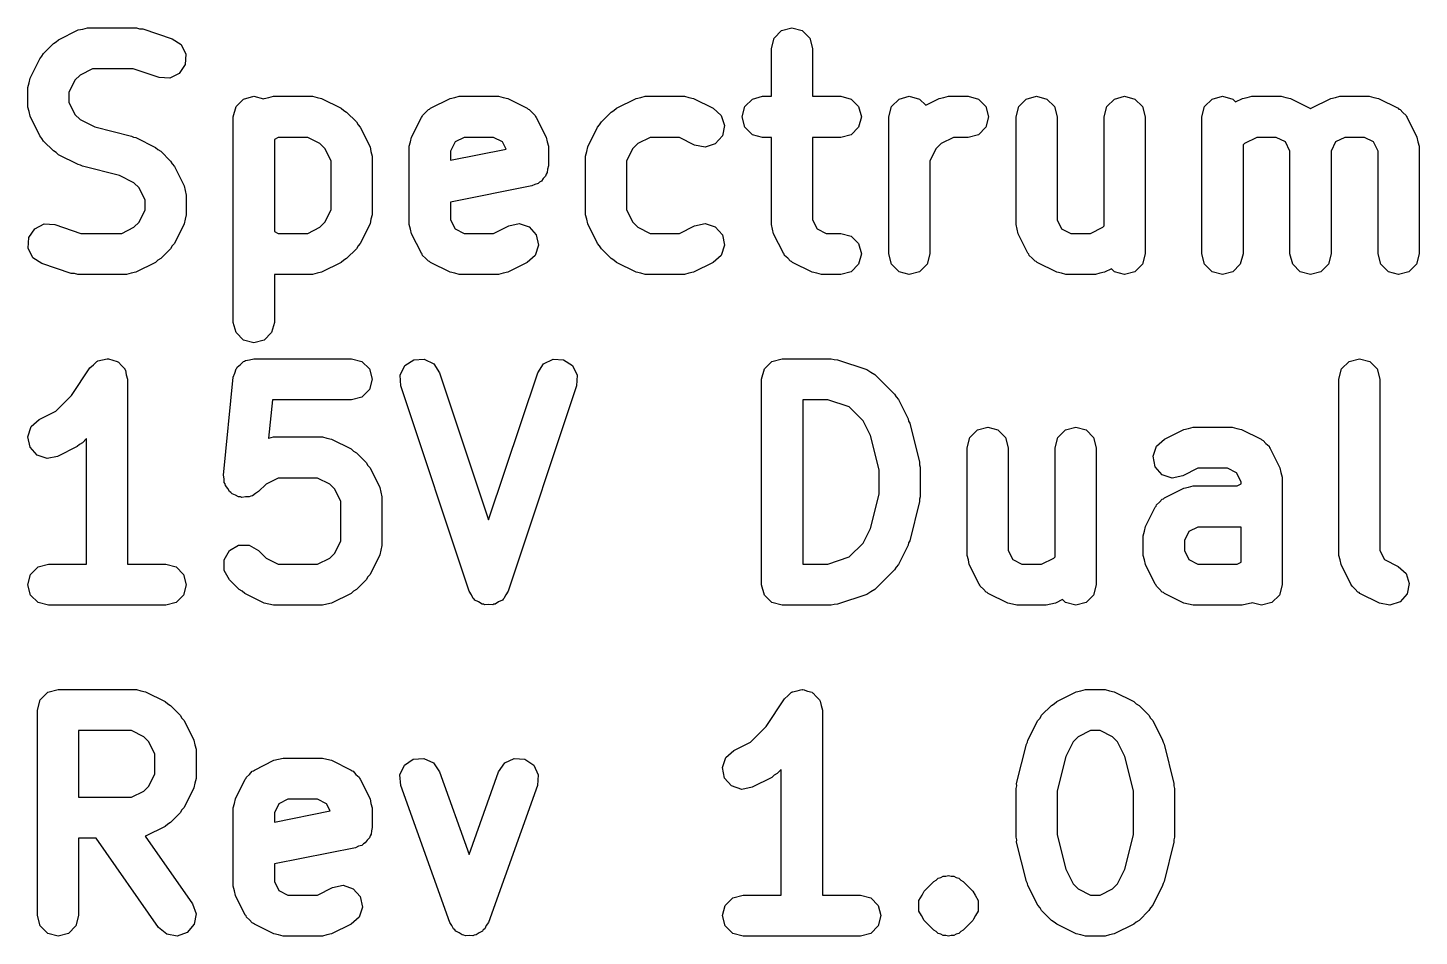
# Model space of a CAD drawing. Extents: x 77.3 to 150, y -138.2 to -51.5.
# Drawn here: x 119.92 to 130.08, y -72.59 to -65.96 of the extents above; entities that cross this region are included whole.
import ezdxf

# ---------------------------------------------------------------- set-up
doc = ezdxf.new("R2010")
doc.units = 0
doc.layers.add('BLACK', color=7, linetype='CONTINUOUS')

msp = doc.modelspace()

# ---------------------------------------------------------------- linework, layer by layer
at = {"layer": 'BLACK', "linetype": 'CONTINUOUS'}
for p, q in [((120.145, -66.0428), (120.288, -65.9714)), ((120.288, -65.9714), (120.322, -65.9645)), ((120.322, -65.9645), (120.355, -65.9556)), ((120.355, -65.9556), (120.713, -65.9556)), ((120.713, -65.9556), (120.736, -65.9618)), ((120.736, -65.9618), (120.76, -65.9633)), ((120.76, -65.9633), (120.974, -66.0347)), ((125.368, -66.0306), (125.423, -65.9757)), ((125.423, -65.9757), (125.498, -65.9556)), ((125.498, -65.9556), (125.573, -65.9757)), ((125.573, -65.9757), (125.628, -66.0306)), ((120.035, -66.1424), (120.107, -66.0709)), ((120.107, -66.0709), (120.127, -66.0589)), ((120.127, -66.0589), (120.145, -66.0428)), ((120.974, -66.0347), (121.039, -66.0775)), ((121.039, -66.0775), (121.074, -66.1469)), ((125.348, -66.1056), (125.368, -66.0306)), ((125.348, -66.4556), (125.348, -66.1056)), ((125.628, -66.0306), (125.648, -66.1056)), ((125.648, -66.1056), (125.648, -66.4556)), ((119.936, -66.3242), (120.007, -66.1813)), ((120.007, -66.1813), (120.023, -66.1633)), ((120.023, -66.1633), (120.035, -66.1424)), ((121.074, -66.1469), (121.069, -66.2244)), ((119.929, -66.358), (119.936, -66.3242)), ((120.301, -66.3003), (120.264, -66.3373)), ((120.391, -66.2556), (120.301, -66.3003)), ((120.688, -66.2556), (120.391, -66.2556)), ((120.879, -66.3193), (120.688, -66.2556)), ((120.957, -66.324), (120.879, -66.3193)), ((121.026, -66.2892), (120.957, -66.324)), ((121.069, -66.2244), (121.026, -66.2892)), ((119.92, -66.3913), (119.929, -66.358)), ((119.92, -66.5341), (119.92, -66.3913)), ((120.264, -66.3373), (120.22, -66.4267)), ((120.22, -66.4267), (120.22, -66.4987)), ((120.22, -66.4987), (120.264, -66.5881)), ((121.44, -66.5306), (121.495, -66.4757)), ((121.495, -66.4757), (121.57, -66.4556)), ((121.57, -66.4556), (121.64, -66.4743)), ((121.64, -66.4743), (121.645, -66.4714)), ((121.645, -66.4714), (121.679, -66.4645)), ((121.679, -66.4645), (121.713, -66.4556)), ((121.713, -66.4556), (121.998, -66.4556)), ((121.998, -66.4556), (122.032, -66.4645)), ((122.032, -66.4645), (122.065, -66.4714)), ((122.065, -66.4714), (122.208, -66.5428)), ((122.86, -66.5428), (123.003, -66.4714)), ((123.003, -66.4714), (123.036, -66.4645)), ((123.036, -66.4645), (123.07, -66.4556)), ((123.07, -66.4556), (123.355, -66.4556)), ((123.355, -66.4556), (123.389, -66.4645)), ((123.389, -66.4645), (123.423, -66.4714)), ((123.423, -66.4714), (123.565, -66.5428)), ((124.217, -66.5428), (124.36, -66.4714)), ((124.36, -66.4714), (124.394, -66.4645)), ((124.394, -66.4645), (124.427, -66.4556)), ((124.427, -66.4556), (124.713, -66.4556)), ((124.713, -66.4556), (124.746, -66.4645)), ((124.746, -66.4645), (124.78, -66.4714)), ((124.78, -66.4714), (124.923, -66.5428)), ((125.154, -66.5306), (125.209, -66.4757)), ((125.209, -66.4757), (125.284, -66.4556)), ((125.284, -66.4556), (125.348, -66.4556)), ((125.648, -66.4556), (125.855, -66.4556)), ((125.855, -66.4556), (125.93, -66.4757)), ((125.93, -66.4757), (125.985, -66.5306)), ((126.226, -66.5306), (126.28, -66.4757)), ((126.28, -66.4757), (126.355, -66.4556)), ((126.355, -66.4556), (126.43, -66.4757)), ((126.43, -66.4757), (126.475, -66.5207)), ((126.475, -66.5207), (126.574, -66.4714)), ((126.574, -66.4714), (126.608, -66.4645)), ((126.608, -66.4645), (126.641, -66.4556)), ((126.641, -66.4556), (126.784, -66.4556)), ((126.784, -66.4556), (126.859, -66.4757)), ((126.859, -66.4757), (126.914, -66.5306)), ((127.154, -66.5306), (127.209, -66.4757)), ((127.209, -66.4757), (127.284, -66.4556)), ((127.284, -66.4556), (127.359, -66.4757)), ((127.359, -66.4757), (127.414, -66.5306)), ((127.797, -66.5306), (127.852, -66.4757)), ((127.852, -66.4757), (127.927, -66.4556)), ((127.927, -66.4556), (128.002, -66.4757)), ((128.002, -66.4757), (128.057, -66.5306)), ((128.511, -66.5306), (128.566, -66.4757)), ((128.566, -66.4757), (128.641, -66.4556)), ((128.641, -66.4556), (128.716, -66.4757)), ((128.716, -66.4757), (128.737, -66.4969)), ((128.737, -66.4969), (128.788, -66.4714)), ((128.788, -66.4714), (128.822, -66.4645)), ((128.822, -66.4645), (128.855, -66.4556)), ((128.855, -66.4556), (129.07, -66.4556)), ((129.07, -66.4556), (129.103, -66.4645)), ((129.103, -66.4645), (129.137, -66.4714)), ((129.137, -66.4714), (129.28, -66.5428)), ((129.288, -66.5428), (129.431, -66.4714)), ((129.431, -66.4714), (129.465, -66.4645)), ((129.465, -66.4645), (129.498, -66.4556)), ((129.498, -66.4556), (129.713, -66.4556)), ((129.713, -66.4556), (129.746, -66.4645)), ((129.746, -66.4645), (129.78, -66.4714)), ((129.78, -66.4714), (129.923, -66.5428)), ((119.929, -66.5674), (119.92, -66.5341)), ((119.936, -66.6012), (119.929, -66.5674)), ((120.007, -66.7441), (119.936, -66.6012)), ((120.264, -66.5881), (120.301, -66.6251)), ((120.301, -66.6251), (120.408, -66.6783)), ((121.42, -66.6056), (121.44, -66.5306)), ((121.42, -68.1056), (121.42, -66.6056)), ((122.208, -66.5428), (122.226, -66.5589)), ((122.226, -66.5589), (122.247, -66.5709)), ((122.247, -66.5709), (122.319, -66.6424)), ((122.721, -66.7528), (122.793, -66.6099)), ((122.793, -66.6099), (122.799, -66.6031)), ((122.799, -66.6031), (122.802, -66.5944)), ((122.802, -66.5944), (122.824, -66.5744)), ((122.824, -66.5744), (122.844, -66.5518)), ((122.844, -66.5518), (122.853, -66.5489)), ((122.853, -66.5489), (122.86, -66.5428)), ((123.565, -66.5428), (123.572, -66.5489)), ((123.572, -66.5489), (123.581, -66.5518)), ((123.581, -66.5518), (123.601, -66.5744)), ((123.601, -66.5744), (123.623, -66.5944)), ((123.623, -66.5944), (123.626, -66.6031)), ((123.626, -66.6031), (123.632, -66.6099)), ((123.632, -66.6099), (123.704, -66.7528)), ((124.107, -66.6424), (124.178, -66.5709)), ((124.178, -66.5709), (124.199, -66.5589)), ((124.199, -66.5589), (124.217, -66.5428)), ((124.923, -66.5428), (124.981, -66.5944)), ((124.981, -66.5944), (125.005, -66.668)), ((125.134, -66.6056), (125.154, -66.5306)), ((125.154, -66.6806), (125.134, -66.6056)), ((125.985, -66.5306), (126.005, -66.6056)), ((126.005, -66.6056), (125.985, -66.6806)), ((126.205, -66.6056), (126.226, -66.5306)), ((126.205, -67.6056), (126.205, -66.6056)), ((126.914, -66.5306), (126.934, -66.6056)), ((126.934, -66.6056), (126.914, -66.6806)), ((127.134, -66.6056), (127.154, -66.5306)), ((127.134, -67.3913), (127.134, -66.6056)), ((127.414, -66.5306), (127.434, -66.6056)), ((127.434, -66.6056), (127.434, -67.3559)), ((127.777, -66.6056), (127.797, -66.5306)), ((127.777, -67.4006), (127.777, -66.6056)), ((128.057, -66.5306), (128.077, -66.6056)), ((128.077, -66.6056), (128.077, -67.6056)), ((128.491, -66.6056), (128.511, -66.5306)), ((128.491, -67.6056), (128.491, -66.6056)), ((129.28, -66.5428), (129.284, -66.5467)), ((129.284, -66.5467), (129.288, -66.5428)), ((129.923, -66.5428), (129.929, -66.5489)), ((129.929, -66.5489), (129.938, -66.5518)), ((129.938, -66.5518), (129.958, -66.5744)), ((129.958, -66.5744), (129.981, -66.5944)), ((129.981, -66.5944), (129.984, -66.6031)), ((129.984, -66.6031), (129.99, -66.6099)), ((129.99, -66.6099), (130.061, -66.7528)), ((120.408, -66.6783), (120.678, -66.7458)), ((122.319, -66.6424), (122.331, -66.6633)), ((122.331, -66.6633), (122.347, -66.6813)), ((122.347, -66.6813), (122.418, -66.8242)), ((124.007, -66.8242), (124.078, -66.6813)), ((124.078, -66.6813), (124.094, -66.6633)), ((124.094, -66.6633), (124.107, -66.6424)), ((125.005, -66.668), (124.99, -66.7441)), ((125.209, -66.7355), (125.154, -66.6806)), ((125.985, -66.6806), (125.93, -66.7355)), ((126.914, -66.6806), (126.859, -66.7355)), ((120.023, -66.7622), (120.007, -66.7441)), ((120.035, -66.7831), (120.023, -66.7622)), ((120.107, -66.8545), (120.035, -66.7831)), ((120.678, -66.7458), (120.692, -66.7538)), ((120.692, -66.7538), (120.708, -66.7571)), ((120.708, -66.7571), (120.851, -66.8285)), ((120.851, -66.8285), (120.869, -66.8446)), ((121.748, -66.7556), (121.72, -66.7697)), ((121.72, -66.7697), (121.72, -67.4414)), ((121.963, -66.7556), (121.748, -66.7556)), ((122.052, -66.8003), (121.963, -66.7556)), ((122.089, -66.8373), (122.052, -66.8003)), ((122.418, -66.8242), (122.425, -66.858)), ((122.705, -66.8199), (122.714, -66.7866)), ((122.705, -67.3913), (122.705, -66.8199)), ((122.714, -66.7866), (122.721, -66.7528)), ((123.039, -66.7888), (123.005, -66.8553)), ((123.105, -66.7556), (123.039, -66.7888)), ((123.32, -66.7556), (123.105, -66.7556)), ((123.386, -66.7888), (123.32, -66.7556)), ((123.413, -66.8412), (123.386, -66.7888)), ((123.704, -66.7528), (123.711, -66.7866)), ((123.711, -66.7866), (123.72, -66.8199)), ((123.72, -66.8199), (123.72, -66.9627)), ((124, -66.858), (124.007, -66.8242)), ((124.373, -66.8003), (124.336, -66.8373)), ((124.462, -66.7556), (124.373, -66.8003)), ((124.677, -66.7556), (124.462, -66.7556)), ((124.788, -66.8112), (124.677, -66.7556)), ((124.864, -66.8267), (124.788, -66.8112)), ((124.938, -66.8022), (124.864, -66.8267)), ((124.99, -66.7441), (124.938, -66.8022)), ((125.284, -66.7556), (125.209, -66.7355)), ((125.348, -66.7556), (125.284, -66.7556)), ((125.348, -67.3913), (125.348, -66.7556)), ((125.855, -66.7556), (125.648, -66.7556)), ((125.648, -66.7556), (125.648, -67.3559)), ((125.93, -66.7355), (125.855, -66.7556)), ((126.587, -66.8003), (126.55, -66.8373)), ((126.677, -66.7556), (126.587, -66.8003)), ((126.784, -66.7556), (126.677, -66.7556)), ((126.859, -66.7355), (126.784, -66.7556)), ((128.801, -66.8003), (128.791, -66.8106)), ((128.791, -66.8106), (128.791, -67.6056)), ((128.891, -66.7556), (128.801, -66.8003)), ((129.034, -66.7556), (128.891, -66.7556)), ((129.101, -66.7888), (129.034, -66.7556)), ((129.134, -66.8553), (129.101, -66.7888)), ((129.467, -66.7888), (129.434, -66.8553)), ((129.534, -66.7556), (129.467, -66.7888)), ((129.677, -66.7556), (129.534, -66.7556)), ((129.744, -66.7888), (129.677, -66.7556)), ((129.777, -66.8553), (129.744, -66.7888)), ((130.061, -66.7528), (130.068, -66.7866)), ((130.068, -66.7866), (130.077, -66.8199)), ((130.077, -66.8199), (130.077, -67.6056)), ((120.127, -66.8666), (120.107, -66.8545)), ((120.145, -66.8826), (120.127, -66.8666)), ((120.288, -66.954), (120.145, -66.8826)), ((120.869, -66.8446), (120.89, -66.8566)), ((120.89, -66.8566), (120.961, -66.9281)), ((120.961, -66.9281), (120.974, -66.949)), ((122.134, -66.9267), (122.089, -66.8373)), ((122.134, -67.2844), (122.134, -66.9267)), ((122.425, -66.858), (122.434, -66.8913)), ((122.434, -66.8913), (122.434, -67.3199)), ((123.005, -66.9226), (123.413, -66.8412)), ((123.005, -66.8553), (123.005, -66.9226)), ((123.991, -66.8913), (124, -66.858)), ((123.991, -67.3199), (123.991, -66.8913)), ((124.336, -66.8373), (124.291, -66.9267)), ((124.291, -66.9267), (124.291, -67.2844)), ((126.55, -66.8373), (126.505, -66.9267)), ((126.505, -66.9267), (126.505, -67.6056)), ((129.134, -67.6056), (129.134, -66.8553)), ((129.434, -66.8553), (129.434, -67.6056)), ((129.777, -67.6056), (129.777, -66.8553)), ((120.305, -66.9573), (120.288, -66.954)), ((120.319, -66.9654), (120.305, -66.9573)), ((120.589, -67.0328), (120.319, -66.9654)), ((120.695, -67.086), (120.589, -67.0328)), ((120.974, -66.949), (120.99, -66.9671)), ((120.99, -66.9671), (121.061, -67.1099)), ((123.703, -67.0232), (123.7, -67.0377)), ((123.712, -67.0108), (123.703, -67.0232)), ((123.713, -66.9864), (123.712, -67.0108)), ((123.72, -66.9627), (123.713, -66.9864)), ((120.732, -67.123), (120.695, -67.086)), ((120.777, -67.2124), (120.732, -67.123)), ((121.061, -67.1099), (121.068, -67.1437)), ((123.599, -67.1098), (123.005, -67.2285)), ((123.621, -67.099), (123.599, -67.1098)), ((123.645, -67.0926), (123.621, -67.099)), ((123.655, -67.082), (123.645, -67.0926)), ((123.669, -67.0754), (123.655, -67.082)), ((123.682, -67.055), (123.669, -67.0754)), ((123.7, -67.0377), (123.682, -67.055)), ((120.777, -67.2844), (120.777, -67.2124)), ((121.068, -67.1437), (121.077, -67.177)), ((121.077, -67.177), (121.077, -67.3199)), ((123.005, -67.2285), (123.005, -67.3559)), ((120.732, -67.3739), (120.777, -67.2844)), ((121.077, -67.3199), (121.068, -67.3532)), ((122.089, -67.3739), (122.134, -67.2844)), ((122.434, -67.3199), (122.425, -67.3532)), ((124, -67.3532), (123.991, -67.3199)), ((124.291, -67.2844), (124.336, -67.3739)), ((119.927, -67.4867), (119.97, -67.4219)), ((119.97, -67.4219), (120.04, -67.3872)), ((120.04, -67.3872), (120.117, -67.3918)), ((120.117, -67.3918), (120.308, -67.4556)), ((120.606, -67.4556), (120.695, -67.4109)), ((120.695, -67.4109), (120.732, -67.3739)), ((121.061, -67.3869), (120.99, -67.5298)), ((121.068, -67.3532), (121.061, -67.3869)), ((121.72, -67.4414), (121.748, -67.4556)), ((121.963, -67.4556), (122.052, -67.4109)), ((122.052, -67.4109), (122.089, -67.3739)), ((122.418, -67.3869), (122.347, -67.5298)), ((122.425, -67.3532), (122.418, -67.3869)), ((122.714, -67.4246), (122.705, -67.3913)), ((122.721, -67.4584), (122.714, -67.4246)), ((123.005, -67.3559), (123.039, -67.4223)), ((123.039, -67.4223), (123.105, -67.4556)), ((123.32, -67.4556), (123.431, -67.4)), ((123.431, -67.4), (123.507, -67.3844)), ((123.507, -67.3844), (123.581, -67.409)), ((123.581, -67.409), (123.632, -67.4671)), ((124.007, -67.3869), (124, -67.3532)), ((124.078, -67.5298), (124.007, -67.3869)), ((124.336, -67.3739), (124.373, -67.4109)), ((124.373, -67.4109), (124.462, -67.4556)), ((124.677, -67.4556), (124.788, -67.4)), ((124.788, -67.4), (124.864, -67.3844)), ((124.864, -67.3844), (124.938, -67.409)), ((124.938, -67.409), (124.99, -67.4671)), ((125.357, -67.4246), (125.348, -67.3913)), ((125.364, -67.4584), (125.357, -67.4246)), ((125.648, -67.3559), (125.682, -67.4223)), ((125.682, -67.4223), (125.748, -67.4556)), ((127.143, -67.4246), (127.134, -67.3913)), ((127.15, -67.4584), (127.143, -67.4246)), ((127.434, -67.3559), (127.467, -67.4223)), ((127.467, -67.4223), (127.534, -67.4556)), ((127.677, -67.4556), (127.767, -67.4109)), ((127.767, -67.4109), (127.777, -67.4006)), ((119.923, -67.5642), (119.927, -67.4867)), ((120.308, -67.4556), (120.606, -67.4556)), ((120.99, -67.5298), (120.974, -67.5479)), ((121.748, -67.4556), (121.963, -67.4556)), ((122.347, -67.5298), (122.331, -67.5479)), ((122.793, -67.6012), (122.721, -67.4584)), ((123.105, -67.4556), (123.32, -67.4556)), ((123.648, -67.5431), (123.623, -67.6168)), ((123.632, -67.4671), (123.648, -67.5431)), ((124.094, -67.5479), (124.078, -67.5298)), ((124.462, -67.4556), (124.677, -67.4556)), ((125.005, -67.5431), (124.981, -67.6168)), ((124.99, -67.4671), (125.005, -67.5431)), ((125.436, -67.6012), (125.364, -67.4584)), ((125.748, -67.4556), (125.855, -67.4556)), ((125.855, -67.4556), (125.93, -67.4757)), ((125.93, -67.4757), (125.985, -67.5306)), ((125.985, -67.5306), (126.005, -67.6056)), ((127.221, -67.6012), (127.15, -67.4584)), ((127.534, -67.4556), (127.677, -67.4556)), ((119.957, -67.6337), (119.923, -67.5642)), ((120.022, -67.6764), (119.957, -67.6337)), ((120.89, -67.6402), (120.869, -67.6523)), ((120.961, -67.5688), (120.89, -67.6402)), ((120.974, -67.5479), (120.961, -67.5688)), ((122.247, -67.6402), (122.226, -67.6523)), ((122.319, -67.5688), (122.247, -67.6402)), ((122.331, -67.5479), (122.319, -67.5688)), ((122.799, -67.6081), (122.793, -67.6012)), ((122.802, -67.6168), (122.799, -67.6081)), ((122.824, -67.6368), (122.802, -67.6168)), ((122.844, -67.6593), (122.824, -67.6368)), ((123.623, -67.6168), (123.565, -67.6683)), ((124.107, -67.5688), (124.094, -67.5479)), ((124.178, -67.6402), (124.107, -67.5688)), ((124.199, -67.6523), (124.178, -67.6402)), ((124.981, -67.6168), (124.923, -67.6683)), ((125.442, -67.6081), (125.436, -67.6012)), ((125.445, -67.6168), (125.442, -67.6081)), ((125.467, -67.6368), (125.445, -67.6168)), ((125.487, -67.6593), (125.467, -67.6368)), ((126.005, -67.6056), (125.985, -67.6806)), ((126.226, -67.6806), (126.205, -67.6056)), ((126.505, -67.6056), (126.485, -67.6806)), ((127.227, -67.6081), (127.221, -67.6012)), ((127.23, -67.6168), (127.227, -67.6081)), ((127.253, -67.6368), (127.23, -67.6168)), ((127.273, -67.6593), (127.253, -67.6368)), ((128.077, -67.6056), (128.057, -67.6806)), ((128.511, -67.6806), (128.491, -67.6056)), ((128.791, -67.6056), (128.771, -67.6806)), ((129.154, -67.6806), (129.134, -67.6056)), ((129.434, -67.6056), (129.414, -67.6806)), ((129.797, -67.6806), (129.777, -67.6056)), ((130.077, -67.6056), (130.057, -67.6806)), ((120.237, -67.7479), (120.022, -67.6764)), ((120.674, -67.7466), (120.641, -67.7556)), ((120.708, -67.7397), (120.674, -67.7466)), ((120.851, -67.6683), (120.708, -67.7397)), ((120.869, -67.6523), (120.851, -67.6683)), ((122.032, -67.7466), (121.998, -67.7556)), ((122.065, -67.7397), (122.032, -67.7466)), ((122.208, -67.6683), (122.065, -67.7397)), ((122.226, -67.6523), (122.208, -67.6683)), ((122.853, -67.6622), (122.844, -67.6593)), ((122.86, -67.6683), (122.853, -67.6622)), ((123.003, -67.7397), (122.86, -67.6683)), ((123.036, -67.7466), (123.003, -67.7397)), ((123.07, -67.7556), (123.036, -67.7466)), ((123.389, -67.7466), (123.355, -67.7556)), ((123.423, -67.7397), (123.389, -67.7466)), ((123.565, -67.6683), (123.423, -67.7397)), ((124.217, -67.6683), (124.199, -67.6523)), ((124.36, -67.7397), (124.217, -67.6683)), ((124.394, -67.7466), (124.36, -67.7397)), ((124.427, -67.7556), (124.394, -67.7466)), ((124.746, -67.7466), (124.713, -67.7556)), ((124.78, -67.7397), (124.746, -67.7466)), ((124.923, -67.6683), (124.78, -67.7397)), ((125.496, -67.6622), (125.487, -67.6593)), ((125.503, -67.6683), (125.496, -67.6622)), ((125.645, -67.7397), (125.503, -67.6683)), ((125.679, -67.7466), (125.645, -67.7397)), ((125.713, -67.7556), (125.679, -67.7466)), ((125.93, -67.7355), (125.855, -67.7556)), ((125.985, -67.6806), (125.93, -67.7355)), ((126.28, -67.7355), (126.226, -67.6806)), ((126.355, -67.7556), (126.28, -67.7355)), ((126.43, -67.7355), (126.355, -67.7556)), ((126.485, -67.6806), (126.43, -67.7355)), ((127.281, -67.6622), (127.273, -67.6593)), ((127.288, -67.6683), (127.281, -67.6622)), ((127.431, -67.7397), (127.288, -67.6683)), ((127.465, -67.7466), (127.431, -67.7397)), ((127.498, -67.7556), (127.465, -67.7466)), ((127.746, -67.7466), (127.713, -67.7556)), ((127.78, -67.7397), (127.746, -67.7466)), ((127.831, -67.7142), (127.78, -67.7397)), ((127.852, -67.7355), (127.831, -67.7142)), ((127.927, -67.7556), (127.852, -67.7355)), ((128.002, -67.7355), (127.927, -67.7556)), ((128.057, -67.6806), (128.002, -67.7355)), ((128.566, -67.7355), (128.511, -67.6806)), ((128.641, -67.7556), (128.566, -67.7355)), ((128.716, -67.7355), (128.641, -67.7556)), ((128.771, -67.6806), (128.716, -67.7355)), ((129.209, -67.7355), (129.154, -67.6806)), ((129.284, -67.7556), (129.209, -67.7355)), ((129.359, -67.7355), (129.284, -67.7556)), ((129.414, -67.6806), (129.359, -67.7355)), ((129.852, -67.7355), (129.797, -67.6806)), ((129.927, -67.7556), (129.852, -67.7355)), ((130.002, -67.7355), (129.927, -67.7556)), ((130.057, -67.6806), (130.002, -67.7355)), ((120.261, -67.7493), (120.237, -67.7479)), ((120.284, -67.7556), (120.261, -67.7493)), ((120.641, -67.7556), (120.284, -67.7556)), ((121.998, -67.7556), (121.72, -67.7556)), ((121.72, -67.7556), (121.72, -68.1056)), ((123.355, -67.7556), (123.07, -67.7556)), ((124.713, -67.7556), (124.427, -67.7556)), ((125.855, -67.7556), (125.713, -67.7556)), ((127.713, -67.7556), (127.498, -67.7556)), ((121.44, -68.1806), (121.42, -68.1056)), ((121.72, -68.1056), (121.7, -68.1806)), ((121.495, -68.2355), (121.44, -68.1806)), ((121.57, -68.2556), (121.495, -68.2355)), ((121.645, -68.2355), (121.57, -68.2556)), ((121.7, -68.1806), (121.645, -68.2355)), ((120.239, -68.6393), (120.373, -68.4374)), ((120.373, -68.4374), (120.399, -68.4148)), ((120.399, -68.4148), (120.423, -68.3907)), ((120.423, -68.3907), (120.428, -68.3894)), ((120.428, -68.3894), (120.432, -68.3861)), ((120.432, -68.3861), (120.465, -68.3794)), ((120.465, -68.3794), (120.498, -68.3706)), ((120.498, -68.3706), (120.503, -68.3719)), ((120.503, -68.3719), (120.508, -68.3709)), ((120.508, -68.3709), (120.54, -68.3818)), ((120.54, -68.3818), (120.573, -68.3907)), ((120.573, -68.3907), (120.577, -68.3942)), ((120.577, -68.3942), (120.581, -68.3958)), ((120.581, -68.3958), (120.604, -68.4214)), ((120.604, -68.4214), (120.628, -68.4456)), ((120.628, -68.4456), (120.629, -68.4504)), ((120.629, -68.4504), (120.633, -68.4541)), ((120.633, -68.4541), (120.639, -68.4876)), ((121.432, -68.4761), (121.44, -68.4456)), ((121.44, -68.4456), (121.445, -68.4402)), ((121.445, -68.4402), (121.448, -68.433)), ((121.448, -68.433), (121.472, -68.413)), ((121.472, -68.413), (121.495, -68.3907)), ((121.495, -68.3907), (121.502, -68.3887)), ((121.502, -68.3887), (121.508, -68.3838)), ((121.508, -68.3838), (121.539, -68.3787)), ((121.539, -68.3787), (121.57, -68.3706)), ((121.57, -68.3706), (122.284, -68.3706)), ((122.284, -68.3706), (122.359, -68.3907)), ((122.359, -68.3907), (122.414, -68.4456)), ((122.414, -68.4456), (122.434, -68.5206)), ((122.637, -68.4905), (122.672, -68.421)), ((122.672, -68.421), (122.737, -68.3783)), ((122.737, -68.3783), (122.814, -68.3736)), ((122.814, -68.3736), (122.884, -68.4083)), ((122.884, -68.4083), (122.926, -68.4731)), ((123.642, -68.4731), (123.684, -68.4083)), ((123.684, -68.4083), (123.754, -68.3736)), ((123.754, -68.3736), (123.831, -68.3783)), ((123.831, -68.3783), (123.896, -68.421)), ((123.896, -68.421), (123.931, -68.4905)), ((125.277, -68.5206), (125.297, -68.4456)), ((125.297, -68.4456), (125.352, -68.3907)), ((125.352, -68.3907), (125.427, -68.3706)), ((125.427, -68.3706), (125.784, -68.3706)), ((125.784, -68.3706), (125.807, -68.3768)), ((125.807, -68.3768), (125.831, -68.3783)), ((125.831, -68.3783), (126.046, -68.4497)), ((126.046, -68.4497), (126.074, -68.4687)), ((129.491, -68.5206), (129.511, -68.4456)), ((129.511, -68.4456), (129.566, -68.3907)), ((129.566, -68.3907), (129.641, -68.3706)), ((129.641, -68.3706), (129.716, -68.3907)), ((129.716, -68.3907), (129.771, -68.4456)), ((129.771, -68.4456), (129.791, -68.5206)), ((120.639, -68.4876), (120.648, -68.5206)), ((120.648, -68.5206), (120.648, -69.8706)), ((121.349, -69.2199), (121.42, -68.5056)), ((121.42, -68.5056), (121.432, -68.4761)), ((122.434, -68.5206), (122.414, -68.5956)), ((122.642, -68.568), (122.637, -68.4905)), ((122.926, -68.4731), (123.284, -69.5462)), ((123.284, -69.5462), (123.642, -68.4731)), ((123.931, -68.4905), (123.926, -68.568)), ((125.277, -70.0206), (125.277, -68.5206)), ((126.074, -68.4687), (126.104, -68.4859)), ((126.104, -68.4859), (126.247, -68.6288)), ((129.491, -69.8063), (129.491, -68.5206)), ((129.791, -68.5206), (129.791, -69.7709)), ((120.124, -68.7544), (120.239, -68.6393)), ((122.359, -68.6505), (122.284, -68.6706)), ((122.414, -68.5956), (122.359, -68.6505)), ((123.142, -70.068), (122.642, -68.568)), ((123.926, -68.568), (123.426, -70.068)), ((126.247, -68.6288), (126.259, -68.6497)), ((126.259, -68.6497), (126.275, -68.6678)), ((120.003, -68.815), (120.124, -68.7544)), ((121.705, -68.6706), (121.677, -68.9513)), ((122.284, -68.6706), (121.705, -68.6706)), ((125.577, -68.6706), (125.577, -69.8706)), ((125.76, -68.6706), (125.577, -68.6706)), ((125.917, -68.7231), (125.76, -68.6706)), ((126.018, -68.8237), (125.917, -68.7231)), ((126.275, -68.6678), (126.347, -68.8106)), ((119.945, -68.8665), (120.003, -68.815)), ((126.071, -68.9301), (126.018, -68.8237)), ((126.347, -68.8106), (126.35, -68.8269)), ((126.35, -68.8269), (126.358, -68.8413)), ((126.358, -68.8413), (126.43, -69.127)), ((119.92, -68.9402), (119.945, -68.8665)), ((119.936, -69.0162), (119.92, -68.9402)), ((120.348, -68.9541), (120.319, -68.9838)), ((120.348, -69.8706), (120.348, -68.9541)), ((121.677, -68.9513), (121.679, -68.9509)), ((121.679, -68.9509), (121.713, -68.942)), ((121.713, -68.942), (122.07, -68.942)), ((122.07, -68.942), (122.103, -68.9509)), ((122.103, -68.9509), (122.137, -68.9578)), ((122.137, -68.9578), (122.28, -69.0293)), ((126.134, -69.1819), (126.071, -68.9301)), ((126.777, -69.0206), (126.797, -68.9456)), ((126.797, -68.9456), (126.852, -68.8907)), ((126.852, -68.8907), (126.927, -68.8706)), ((126.927, -68.8706), (127.002, -68.8907)), ((127.002, -68.8907), (127.057, -68.9456)), ((127.057, -68.9456), (127.077, -69.0206)), ((127.42, -69.0206), (127.44, -68.9456)), ((127.44, -68.9456), (127.495, -68.8907)), ((127.495, -68.8907), (127.57, -68.8706)), ((127.57, -68.8706), (127.645, -68.8907)), ((127.645, -68.8907), (127.7, -68.9456)), ((127.7, -68.9456), (127.72, -69.0206)), ((128.159, -69.0094), (128.217, -68.9578)), ((128.217, -68.9578), (128.36, -68.8864)), ((128.36, -68.8864), (128.394, -68.8795)), ((128.394, -68.8795), (128.427, -68.8706)), ((128.427, -68.8706), (128.713, -68.8706)), ((128.713, -68.8706), (128.746, -68.8795)), ((128.746, -68.8795), (128.78, -68.8864)), ((128.78, -68.8864), (128.923, -68.9578)), ((128.923, -68.9578), (128.929, -68.9639)), ((128.929, -68.9639), (128.938, -68.9668)), ((119.987, -69.0743), (119.936, -69.0162)), ((120.28, -69.0119), (120.137, -69.0833)), ((120.298, -68.9959), (120.28, -69.0119)), ((120.319, -68.9838), (120.298, -68.9959)), ((122.28, -69.0293), (122.298, -69.0453)), ((122.298, -69.0453), (122.319, -69.0574)), ((122.319, -69.0574), (122.39, -69.1288)), ((126.777, -69.8063), (126.777, -69.0206)), ((127.077, -69.0206), (127.077, -69.7709)), ((127.42, -69.8156), (127.42, -69.0206)), ((127.72, -69.0206), (127.72, -70.0206)), ((128.134, -69.083), (128.159, -69.0094)), ((128.938, -68.9668), (128.958, -68.9894)), ((128.958, -68.9894), (128.981, -69.0094)), ((128.981, -69.0094), (128.984, -69.0181)), ((128.984, -69.0181), (128.99, -69.0249)), ((128.99, -69.0249), (129.061, -69.1678)), ((120.061, -69.0989), (119.987, -69.0743)), ((120.137, -69.0833), (120.061, -69.0989)), ((122.39, -69.1288), (122.402, -69.1497)), ((122.402, -69.1497), (122.418, -69.1678)), ((122.418, -69.1678), (122.49, -69.3106)), ((126.43, -69.127), (126.429, -69.1456)), ((126.429, -69.1456), (126.434, -69.1634)), ((126.434, -69.1634), (126.434, -69.3777)), ((128.15, -69.1591), (128.134, -69.083)), ((128.201, -69.2172), (128.15, -69.1591)), ((129.061, -69.1678), (129.068, -69.2016)), ((121.353, -69.2466), (121.349, -69.2199)), ((121.353, -69.2737), (121.353, -69.2466)), ((121.748, -69.242), (121.659, -69.2867)), ((122.034, -69.242), (121.748, -69.242)), ((122.124, -69.2867), (122.034, -69.242)), ((126.134, -69.3593), (126.134, -69.1819)), ((128.275, -69.2417), (128.201, -69.2172)), ((128.351, -69.2262), (128.275, -69.2417)), ((128.462, -69.1706), (128.351, -69.2262)), ((128.677, -69.1706), (128.462, -69.1706)), ((128.744, -69.2038), (128.677, -69.1706)), ((128.777, -69.2703), (128.744, -69.2038)), ((128.777, -69.285), (128.777, -69.2703)), ((129.068, -69.2016), (129.077, -69.2349)), ((129.077, -69.2349), (129.077, -70.0206)), ((121.36, -69.2844), (121.353, -69.2737)), ((121.362, -69.2966), (121.36, -69.2844)), ((121.379, -69.3175), (121.362, -69.2966)), ((121.392, -69.3409), (121.379, -69.3175)), ((121.403, -69.3471), (121.392, -69.3409)), ((121.411, -69.3567), (121.403, -69.3471)), ((121.436, -69.3662), (121.411, -69.3567)), ((121.459, -69.3797), (121.436, -69.3662)), ((121.56, -69.3716), (121.548, -69.3736)), ((121.581, -69.3544), (121.56, -69.3716)), ((121.604, -69.3409), (121.581, -69.3544)), ((121.659, -69.2867), (121.604, -69.3409)), ((122.161, -69.3237), (122.124, -69.2867)), ((122.205, -69.4131), (122.161, -69.3237)), ((122.49, -69.3106), (122.497, -69.3444)), ((122.497, -69.3444), (122.505, -69.3777)), ((126.071, -69.6111), (126.134, -69.3593)), ((128.217, -69.3864), (128.36, -69.315)), ((128.36, -69.315), (128.394, -69.3081)), ((128.394, -69.3081), (128.427, -69.2991)), ((128.427, -69.2991), (128.749, -69.2991)), ((128.749, -69.2991), (128.777, -69.285)), ((121.472, -69.3797), (121.459, -69.3797)), ((121.483, -69.3841), (121.472, -69.3797)), ((121.51, -69.3797), (121.483, -69.3841)), ((121.537, -69.3797), (121.51, -69.3797)), ((121.548, -69.3736), (121.537, -69.3797)), ((122.205, -69.6994), (122.205, -69.4131)), ((122.505, -69.3777), (122.505, -69.7349)), ((126.43, -69.4141), (126.358, -69.6998)), ((126.434, -69.3777), (126.429, -69.3956)), ((126.429, -69.3956), (126.43, -69.4141)), ((128.078, -69.5963), (128.15, -69.4535)), ((128.15, -69.4535), (128.156, -69.4466)), ((128.156, -69.4466), (128.159, -69.4379)), ((128.159, -69.4379), (128.181, -69.4179)), ((128.181, -69.4179), (128.201, -69.3954)), ((128.201, -69.3954), (128.21, -69.3925)), ((128.21, -69.3925), (128.217, -69.3864)), ((126.018, -69.7174), (126.071, -69.6111)), ((128.063, -69.6634), (128.071, -69.6301)), ((128.063, -69.8063), (128.063, -69.6634)), ((128.071, -69.6301), (128.078, -69.5963)), ((128.396, -69.6324), (128.363, -69.6988)), ((128.462, -69.5991), (128.396, -69.6324)), ((128.777, -69.5991), (128.462, -69.5991)), ((128.777, -69.8564), (128.777, -69.5991)), ((121.353, -69.8389), (121.392, -69.7716)), ((121.392, -69.7716), (121.459, -69.7328)), ((121.459, -69.7328), (121.537, -69.7328)), ((121.537, -69.7328), (121.604, -69.7716)), ((121.604, -69.7716), (121.659, -69.8259)), ((122.161, -69.7889), (122.205, -69.6994)), ((122.497, -69.7682), (122.49, -69.8019)), ((122.505, -69.7349), (122.497, -69.7682)), ((125.917, -69.818), (126.018, -69.7174)), ((126.347, -69.7305), (126.275, -69.8734)), ((126.35, -69.7143), (126.347, -69.7305)), ((126.358, -69.6998), (126.35, -69.7143)), ((127.077, -69.7709), (127.11, -69.8373)), ((128.363, -69.6988), (128.363, -69.7709)), ((128.363, -69.7709), (128.396, -69.8373)), ((129.791, -69.7709), (129.824, -69.8373)), ((119.995, -69.8907), (120.07, -69.8706)), ((120.07, -69.8706), (120.348, -69.8706)), ((120.648, -69.8706), (120.927, -69.8706)), ((120.927, -69.8706), (121.002, -69.8907)), ((121.353, -69.9165), (121.353, -69.8389)), ((121.659, -69.8259), (121.748, -69.8706)), ((121.748, -69.8706), (122.034, -69.8706)), ((122.034, -69.8706), (122.124, -69.8259)), ((122.124, -69.8259), (122.161, -69.7889)), ((122.49, -69.8019), (122.418, -69.9448)), ((125.577, -69.8706), (125.76, -69.8706)), ((125.76, -69.8706), (125.917, -69.818)), ((126.275, -69.8734), (126.259, -69.8914)), ((126.786, -69.8396), (126.777, -69.8063)), ((126.793, -69.8734), (126.786, -69.8396)), ((126.864, -70.0162), (126.793, -69.8734)), ((127.11, -69.8373), (127.177, -69.8706)), ((127.177, -69.8706), (127.32, -69.8706)), ((127.32, -69.8706), (127.409, -69.8259)), ((127.409, -69.8259), (127.42, -69.8156)), ((128.071, -69.8396), (128.063, -69.8063)), ((128.078, -69.8734), (128.071, -69.8396)), ((128.15, -70.0162), (128.078, -69.8734)), ((128.396, -69.8373), (128.462, -69.8706)), ((128.462, -69.8706), (128.749, -69.8706)), ((128.749, -69.8706), (128.777, -69.8564)), ((129.5, -69.8396), (129.491, -69.8063)), ((129.507, -69.8734), (129.5, -69.8396)), ((129.578, -70.0162), (129.507, -69.8734)), ((129.824, -69.8373), (129.923, -69.8864)), ((119.92, -70.0206), (119.94, -69.9456)), ((119.94, -69.9456), (119.995, -69.8907)), ((121.002, -69.8907), (121.057, -69.9456)), ((121.057, -69.9456), (121.077, -70.0206)), ((121.392, -69.9838), (121.353, -69.9165)), ((122.402, -69.9629), (122.39, -69.9838)), ((122.418, -69.9448), (122.402, -69.9629)), ((126.247, -69.9124), (126.104, -70.0552)), ((126.259, -69.8914), (126.247, -69.9124)), ((129.923, -69.8864), (129.981, -69.9379)), ((129.981, -69.9379), (130.005, -70.0116)), ((119.94, -70.0956), (119.92, -70.0206)), ((121.077, -70.0206), (121.057, -70.0956)), ((121.464, -70.0552), (121.392, -69.9838)), ((121.485, -70.0673), (121.464, -70.0552)), ((121.503, -70.0833), (121.485, -70.0673)), ((122.298, -70.0673), (122.28, -70.0833)), ((122.319, -70.0552), (122.298, -70.0673)), ((122.39, -69.9838), (122.319, -70.0552)), ((123.158, -70.0931), (123.142, -70.068)), ((123.426, -70.068), (123.41, -70.0931)), ((125.297, -70.0956), (125.277, -70.0206)), ((126.074, -70.0725), (126.046, -70.0914)), ((126.104, -70.0552), (126.074, -70.0725)), ((126.87, -70.0231), (126.864, -70.0162)), ((126.873, -70.0318), (126.87, -70.0231)), ((126.896, -70.0518), (126.873, -70.0318)), ((126.916, -70.0743), (126.896, -70.0518)), ((126.924, -70.0772), (126.916, -70.0743)), ((126.931, -70.0833), (126.924, -70.0772)), ((127.72, -70.0206), (127.7, -70.0956)), ((128.156, -70.0231), (128.15, -70.0162)), ((128.159, -70.0318), (128.156, -70.0231)), ((128.181, -70.0518), (128.159, -70.0318)), ((128.201, -70.0743), (128.181, -70.0518)), ((128.21, -70.0772), (128.201, -70.0743)), ((128.217, -70.0833), (128.21, -70.0772)), ((129.077, -70.0206), (129.057, -70.0956)), ((129.584, -70.0231), (129.578, -70.0162)), ((129.587, -70.0318), (129.584, -70.0231)), ((129.61, -70.0518), (129.587, -70.0318)), ((129.63, -70.0743), (129.61, -70.0518)), ((129.639, -70.0772), (129.63, -70.0743)), ((129.645, -70.0833), (129.639, -70.0772)), ((130.005, -70.0116), (129.99, -70.0877)), ((119.995, -70.1505), (119.94, -70.0956)), ((120.07, -70.1706), (119.995, -70.1505)), ((120.927, -70.1706), (120.07, -70.1706)), ((121.002, -70.1505), (120.927, -70.1706)), ((121.057, -70.0956), (121.002, -70.1505)), ((121.645, -70.1547), (121.503, -70.0833)), ((121.679, -70.1616), (121.645, -70.1547)), ((121.713, -70.1706), (121.679, -70.1616)), ((122.07, -70.1706), (121.713, -70.1706)), ((122.103, -70.1616), (122.07, -70.1706)), ((122.137, -70.1547), (122.103, -70.1616)), ((122.28, -70.0833), (122.137, -70.1547)), ((123.172, -70.1201), (123.158, -70.0931)), ((123.179, -70.1251), (123.172, -70.1201)), ((123.184, -70.1328), (123.179, -70.1251)), ((123.211, -70.1463), (123.184, -70.1328)), ((123.237, -70.1629), (123.211, -70.1463)), ((123.246, -70.1634), (123.237, -70.1629)), ((123.254, -70.1675), (123.246, -70.1634)), ((123.284, -70.1657), (123.254, -70.1675)), ((123.314, -70.1675), (123.284, -70.1657)), ((123.322, -70.1634), (123.314, -70.1675)), ((123.331, -70.1629), (123.322, -70.1634)), ((123.357, -70.1463), (123.331, -70.1629)), ((123.384, -70.1328), (123.357, -70.1463)), ((123.389, -70.1251), (123.384, -70.1328)), ((123.396, -70.1201), (123.389, -70.1251)), ((123.41, -70.0931), (123.396, -70.1201)), ((125.352, -70.1505), (125.297, -70.0956)), ((125.427, -70.1706), (125.352, -70.1505)), ((125.784, -70.1706), (125.427, -70.1706)), ((125.807, -70.1643), (125.784, -70.1706)), ((125.831, -70.1629), (125.807, -70.1643)), ((126.046, -70.0914), (125.831, -70.1629)), ((127.074, -70.1547), (126.931, -70.0833)), ((127.108, -70.1616), (127.074, -70.1547)), ((127.141, -70.1706), (127.108, -70.1616)), ((127.355, -70.1706), (127.141, -70.1706)), ((127.389, -70.1616), (127.355, -70.1706)), ((127.423, -70.1547), (127.389, -70.1616)), ((127.473, -70.1292), (127.423, -70.1547)), ((127.495, -70.1505), (127.473, -70.1292)), ((127.57, -70.1706), (127.495, -70.1505)), ((127.645, -70.1505), (127.57, -70.1706)), ((127.7, -70.0956), (127.645, -70.1505)), ((128.36, -70.1547), (128.217, -70.0833)), ((128.394, -70.1616), (128.36, -70.1547)), ((128.427, -70.1706), (128.394, -70.1616)), ((128.784, -70.1706), (128.427, -70.1706)), ((128.817, -70.1616), (128.784, -70.1706)), ((128.851, -70.1547), (128.817, -70.1616)), ((128.857, -70.1518), (128.851, -70.1547)), ((128.927, -70.1706), (128.857, -70.1518)), ((129.002, -70.1505), (128.927, -70.1706)), ((129.057, -70.0956), (129.002, -70.1505)), ((129.788, -70.1547), (129.645, -70.0833)), ((129.864, -70.1703), (129.788, -70.1547)), ((129.938, -70.1457), (129.864, -70.1703)), ((129.99, -70.0877), (129.938, -70.1457)), ((120.066, -70.8057), (120.141, -70.7856)), ((120.141, -70.7856), (120.713, -70.7856)), ((120.713, -70.7856), (120.746, -70.7945)), ((125.537, -70.7944), (125.57, -70.7856)), ((125.57, -70.7856), (125.575, -70.7869)), ((125.575, -70.7869), (125.579, -70.7859)), ((125.579, -70.7859), (125.612, -70.7968)), ((127.608, -70.7945), (127.641, -70.7856)), ((127.641, -70.7856), (127.784, -70.7856)), ((127.784, -70.7856), (127.817, -70.7945)), ((119.991, -70.9356), (120.011, -70.8606)), ((120.011, -70.8606), (120.066, -70.8057)), ((120.746, -70.7945), (120.78, -70.8014)), ((120.78, -70.8014), (120.923, -70.8728)), ((120.923, -70.8728), (120.941, -70.8889)), ((120.941, -70.8889), (120.961, -70.9009)), ((125.31, -71.0543), (125.445, -70.8524)), ((125.445, -70.8524), (125.471, -70.8298)), ((125.471, -70.8298), (125.495, -70.8057)), ((125.495, -70.8057), (125.5, -70.8044)), ((125.5, -70.8044), (125.503, -70.8011)), ((125.503, -70.8011), (125.537, -70.7944)), ((125.612, -70.7968), (125.645, -70.8057)), ((125.645, -70.8057), (125.648, -70.8092)), ((125.648, -70.8092), (125.653, -70.8108)), ((125.653, -70.8108), (125.675, -70.8364)), ((125.675, -70.8364), (125.7, -70.8606)), ((125.7, -70.8606), (125.701, -70.8654)), ((125.701, -70.8654), (125.704, -70.8691)), ((125.704, -70.8691), (125.711, -70.9026)), ((127.392, -70.9009), (127.413, -70.8889)), ((127.413, -70.8889), (127.431, -70.8728)), ((127.431, -70.8728), (127.574, -70.8014)), ((127.574, -70.8014), (127.608, -70.7945)), ((127.817, -70.7945), (127.851, -70.8014)), ((127.851, -70.8014), (127.994, -70.8728)), ((127.994, -70.8728), (128.012, -70.8889)), ((128.012, -70.8889), (128.033, -70.9009)), ((119.991, -72.4356), (119.991, -70.9356)), ((120.961, -70.9009), (121.033, -70.9724)), ((121.033, -70.9724), (121.045, -70.9933)), ((121.045, -70.9933), (121.061, -71.0113)), ((125.711, -70.9026), (125.72, -70.9356)), ((125.72, -70.9356), (125.72, -72.2856)), ((127.293, -71.0113), (127.309, -70.9933)), ((127.309, -70.9933), (127.321, -70.9724)), ((127.321, -70.9724), (127.392, -70.9009)), ((128.033, -70.9009), (128.104, -70.9724)), ((128.104, -70.9724), (128.116, -70.9933)), ((128.116, -70.9933), (128.132, -71.0113)), ((120.291, -71.0856), (120.291, -71.5713)), ((120.677, -71.0856), (120.291, -71.0856)), ((120.767, -71.1303), (120.677, -71.0856)), ((121.061, -71.0113), (121.132, -71.1542)), ((125.195, -71.1694), (125.31, -71.0543)), ((127.221, -71.1542), (127.293, -71.0113)), ((127.677, -71.0856), (127.587, -71.1303)), ((127.749, -71.0856), (127.677, -71.0856)), ((127.838, -71.1303), (127.749, -71.0856)), ((128.132, -71.0113), (128.204, -71.1542)), ((120.804, -71.1673), (120.767, -71.1303)), ((120.848, -71.2567), (120.804, -71.1673)), ((121.132, -71.1542), (121.139, -71.188)), ((121.139, -71.188), (121.148, -71.2213)), ((125.074, -71.23), (125.195, -71.1694)), ((127.138, -71.4706), (127.21, -71.1849)), ((127.21, -71.1849), (127.218, -71.1704)), ((127.218, -71.1704), (127.221, -71.1542)), ((127.55, -71.1673), (127.497, -71.2736)), ((127.587, -71.1303), (127.55, -71.1673)), ((127.875, -71.1673), (127.838, -71.1303)), ((127.928, -71.2736), (127.875, -71.1673)), ((128.204, -71.1542), (128.207, -71.1704)), ((128.207, -71.1704), (128.215, -71.1849)), ((128.215, -71.1849), (128.287, -71.4706)), ((120.848, -71.4002), (120.848, -71.2567)), ((121.148, -71.2213), (121.148, -71.4356)), ((121.574, -71.3728), (121.717, -71.3014)), ((121.717, -71.3014), (121.751, -71.2945)), ((121.751, -71.2945), (121.784, -71.2856)), ((121.784, -71.2856), (122.07, -71.2856)), ((122.07, -71.2856), (122.103, -71.2945)), ((122.103, -71.2945), (122.137, -71.3014)), ((122.137, -71.3014), (122.28, -71.3728)), ((122.67, -71.3385), (122.734, -71.2943)), ((122.734, -71.2943), (122.811, -71.288)), ((122.811, -71.288), (122.881, -71.3212)), ((123.401, -71.3212), (123.471, -71.288)), ((123.471, -71.288), (123.549, -71.2943)), ((123.549, -71.2943), (123.613, -71.3385)), ((124.991, -71.3552), (125.016, -71.2815)), ((125.016, -71.2815), (125.074, -71.23)), ((127.497, -71.2736), (127.434, -71.5255)), ((127.991, -71.5255), (127.928, -71.2736)), ((120.804, -71.4896), (120.848, -71.4002)), ((121.539, -71.4044), (121.558, -71.3818)), ((121.558, -71.3818), (121.567, -71.3789)), ((121.567, -71.3789), (121.574, -71.3728)), ((122.28, -71.3728), (122.287, -71.3789)), ((122.287, -71.3789), (122.295, -71.3818)), ((122.295, -71.3818), (122.315, -71.4044)), ((122.636, -71.4086), (122.67, -71.3385)), ((122.881, -71.3212), (122.925, -71.3851)), ((122.925, -71.3851), (123.141, -71.9896)), ((123.141, -71.9896), (123.357, -71.3851)), ((123.357, -71.3851), (123.401, -71.3212)), ((123.613, -71.3385), (123.646, -71.4086)), ((125.007, -71.4312), (124.991, -71.3552)), ((125.39, -71.3988), (125.369, -71.4109)), ((125.42, -71.3691), (125.39, -71.3988)), ((125.42, -72.2856), (125.42, -71.3691)), ((120.767, -71.5266), (120.804, -71.4896)), ((121.132, -71.5027), (121.061, -71.6455)), ((121.139, -71.4689), (121.132, -71.5027)), ((121.148, -71.4356), (121.139, -71.4689)), ((121.436, -71.5828), (121.507, -71.4399)), ((121.507, -71.4399), (121.513, -71.4331)), ((121.513, -71.4331), (121.516, -71.4244)), ((121.516, -71.4244), (121.539, -71.4044)), ((122.315, -71.4044), (122.338, -71.4244)), ((122.338, -71.4244), (122.341, -71.4331)), ((122.341, -71.4331), (122.347, -71.4399)), ((122.347, -71.4399), (122.418, -71.5828)), ((122.643, -71.486), (122.636, -71.4086)), ((123, -72.486), (122.643, -71.486)), ((123.64, -71.486), (123.282, -72.486)), ((123.646, -71.4086), (123.64, -71.486)), ((125.058, -71.4893), (125.007, -71.4312)), ((125.132, -71.5139), (125.058, -71.4893)), ((125.208, -71.4983), (125.132, -71.5139)), ((125.351, -71.4269), (125.208, -71.4983)), ((125.369, -71.4109), (125.351, -71.4269)), ((127.134, -71.507), (127.139, -71.4891)), ((127.139, -71.4891), (127.138, -71.4706)), ((128.287, -71.4706), (128.286, -71.4891)), ((128.286, -71.4891), (128.291, -71.507)), ((120.291, -71.5713), (120.677, -71.5713)), ((120.677, -71.5713), (120.767, -71.5266)), ((121.429, -71.6166), (121.436, -71.5828)), ((121.819, -71.5856), (121.753, -71.6188)), ((122.034, -71.5856), (121.819, -71.5856)), ((122.101, -71.6188), (122.034, -71.5856)), ((122.418, -71.5828), (122.425, -71.6166)), ((127.134, -71.8641), (127.134, -71.507)), ((127.434, -71.5255), (127.434, -71.8457)), ((127.991, -71.8457), (127.991, -71.5255)), ((128.291, -71.507), (128.291, -71.8641)), ((121.033, -71.6845), (120.961, -71.7559)), ((121.045, -71.6636), (121.033, -71.6845)), ((121.061, -71.6455), (121.045, -71.6636)), ((121.42, -71.6499), (121.429, -71.6166)), ((121.42, -72.2213), (121.42, -71.6499)), ((121.753, -71.6188), (121.72, -71.6853)), ((121.72, -71.7526), (122.127, -71.6712)), ((121.72, -71.6853), (121.72, -71.7526)), ((122.127, -71.6712), (122.101, -71.6188)), ((122.425, -71.6166), (122.434, -71.6499)), ((122.434, -71.6499), (122.434, -71.7927)), ((120.923, -71.784), (120.78, -71.8554)), ((120.941, -71.768), (120.923, -71.784)), ((120.961, -71.7559), (120.941, -71.768)), ((122.434, -71.7927), (122.428, -71.8164)), ((120.42, -71.8713), (120.291, -71.8713)), ((120.291, -71.8713), (120.291, -72.4356)), ((120.875, -72.5216), (120.42, -71.8713)), ((120.78, -71.8554), (120.776, -71.8562)), ((120.776, -71.8562), (121.121, -72.3496)), ((122.383, -71.9054), (122.37, -71.912)), ((122.397, -71.885), (122.383, -71.9054)), ((122.414, -71.8677), (122.397, -71.885)), ((122.418, -71.8532), (122.414, -71.8677)), ((122.426, -71.8408), (122.418, -71.8532)), ((122.428, -71.8164), (122.426, -71.8408)), ((127.139, -71.882), (127.134, -71.8641)), ((127.138, -71.9005), (127.139, -71.882)), ((127.21, -72.1862), (127.138, -71.9005)), ((127.434, -71.8457), (127.497, -72.0975)), ((127.928, -72.0975), (127.991, -71.8457)), ((128.287, -71.9005), (128.215, -72.1862)), ((128.291, -71.8641), (128.286, -71.882)), ((128.286, -71.882), (128.287, -71.9005)), ((122.313, -71.9398), (121.72, -72.0585)), ((122.335, -71.929), (122.313, -71.9398)), ((122.359, -71.9226), (122.335, -71.929)), ((122.37, -71.912), (122.359, -71.9226)), ((121.72, -72.0585), (121.72, -72.1859)), ((127.497, -72.0975), (127.55, -72.2039)), ((127.875, -72.2039), (127.928, -72.0975)), ((121.72, -72.1859), (121.753, -72.2523)), ((122.145, -72.23), (122.222, -72.2144)), ((122.222, -72.2144), (122.295, -72.239)), ((126.464, -72.2581), (126.535, -72.1866)), ((126.535, -72.1866), (126.552, -72.1768)), ((126.552, -72.1768), (126.566, -72.1628)), ((126.566, -72.1628), (126.585, -72.1577)), ((126.585, -72.1577), (126.602, -72.1478)), ((126.602, -72.1478), (126.622, -72.1478)), ((126.622, -72.1478), (126.641, -72.1427)), ((126.641, -72.1427), (126.66, -72.1478)), ((126.66, -72.1478), (126.68, -72.1478)), ((126.68, -72.1478), (126.697, -72.1577)), ((126.697, -72.1577), (126.716, -72.1628)), ((126.716, -72.1628), (126.73, -72.1768)), ((126.73, -72.1768), (126.747, -72.1866)), ((126.747, -72.1866), (126.819, -72.2581)), ((127.218, -72.2007), (127.21, -72.1862)), ((127.221, -72.2169), (127.218, -72.2007)), ((127.55, -72.2039), (127.587, -72.2409)), ((127.838, -72.2409), (127.875, -72.2039)), ((128.207, -72.2007), (128.204, -72.2169)), ((128.215, -72.1862), (128.207, -72.2007)), ((121.429, -72.2546), (121.42, -72.2213)), ((121.436, -72.2884), (121.429, -72.2546)), ((121.507, -72.4312), (121.436, -72.2884)), ((121.753, -72.2523), (121.819, -72.2856)), ((121.819, -72.2856), (122.034, -72.2856)), ((122.034, -72.2856), (122.145, -72.23)), ((122.295, -72.239), (122.347, -72.2971)), ((122.347, -72.2971), (122.362, -72.3731)), ((125.011, -72.3606), (125.066, -72.3057)), ((125.066, -72.3057), (125.141, -72.2856)), ((125.141, -72.2856), (125.42, -72.2856)), ((125.72, -72.2856), (125.998, -72.2856)), ((125.998, -72.2856), (126.073, -72.3057)), ((126.073, -72.3057), (126.128, -72.3606)), ((126.425, -72.3253), (126.448, -72.2856)), ((126.448, -72.2856), (126.464, -72.2581)), ((126.819, -72.2581), (126.819, -72.2581)), ((126.819, -72.2581), (126.819, -72.2581)), ((126.819, -72.2581), (126.835, -72.2856)), ((126.835, -72.2856), (126.857, -72.3253)), ((127.293, -72.3598), (127.221, -72.2169)), ((127.587, -72.2409), (127.677, -72.2856)), ((127.677, -72.2856), (127.749, -72.2856)), ((127.749, -72.2856), (127.838, -72.2409)), ((128.204, -72.2169), (128.132, -72.3598)), ((121.121, -72.3496), (121.148, -72.4225)), ((122.362, -72.3731), (122.338, -72.4468)), ((124.991, -72.4356), (125.011, -72.3606)), ((126.128, -72.3606), (126.148, -72.4356)), ((126.425, -72.403), (126.425, -72.3253)), ((126.444, -72.4356), (126.425, -72.403)), ((126.857, -72.403), (126.839, -72.4356)), ((126.857, -72.3253), (126.857, -72.403)), ((127.309, -72.3779), (127.293, -72.3598)), ((127.321, -72.3988), (127.309, -72.3779)), ((127.392, -72.4702), (127.321, -72.3988)), ((128.104, -72.3988), (128.033, -72.4702)), ((128.116, -72.3779), (128.104, -72.3988)), ((128.132, -72.3598), (128.116, -72.3779)), ((120.011, -72.5106), (119.991, -72.4356)), ((120.066, -72.5655), (120.011, -72.5106)), ((120.271, -72.5106), (120.216, -72.5655)), ((120.291, -72.4356), (120.271, -72.5106)), ((121.134, -72.499), (121.084, -72.5585)), ((121.148, -72.4225), (121.134, -72.499)), ((121.513, -72.4381), (121.507, -72.4312)), ((121.516, -72.4468), (121.513, -72.4381)), ((121.539, -72.4668), (121.516, -72.4468)), ((121.558, -72.4893), (121.539, -72.4668)), ((121.567, -72.4922), (121.558, -72.4893)), ((121.574, -72.4983), (121.567, -72.4922)), ((121.717, -72.5697), (121.574, -72.4983)), ((122.28, -72.4983), (122.137, -72.5697)), ((122.338, -72.4468), (122.28, -72.4983)), ((123.015, -72.5083), (123, -72.486)), ((123.027, -72.5327), (123.015, -72.5083)), ((123.267, -72.5083), (123.255, -72.5327)), ((123.282, -72.486), (123.267, -72.5083)), ((125.011, -72.5106), (124.991, -72.4356)), ((125.066, -72.5655), (125.011, -72.5106)), ((126.128, -72.5106), (126.073, -72.5655)), ((126.148, -72.4356), (126.128, -72.5106)), ((126.464, -72.4702), (126.444, -72.4356)), ((126.535, -72.5416), (126.464, -72.4702)), ((126.819, -72.4702), (126.747, -72.5416)), ((126.823, -72.4625), (126.819, -72.4702)), ((126.839, -72.4356), (126.823, -72.4625)), ((127.413, -72.4823), (127.392, -72.4702)), ((127.431, -72.4983), (127.413, -72.4823)), ((127.574, -72.5697), (127.431, -72.4983)), ((127.994, -72.4983), (127.851, -72.5697)), ((128.012, -72.4823), (127.994, -72.4983)), ((128.033, -72.4702), (128.012, -72.4823)), ((120.141, -72.5856), (120.066, -72.5655)), ((120.216, -72.5655), (120.141, -72.5856)), ((120.935, -72.5715), (120.875, -72.5216)), ((121.011, -72.585), (120.935, -72.5715)), ((121.084, -72.5585), (121.011, -72.585)), ((121.751, -72.5766), (121.717, -72.5697)), ((121.784, -72.5856), (121.751, -72.5766)), ((122.07, -72.5856), (121.784, -72.5856)), ((122.103, -72.5766), (122.07, -72.5856)), ((122.137, -72.5697), (122.103, -72.5766)), ((123.037, -72.5397), (123.027, -72.5327)), ((123.044, -72.5499), (123.037, -72.5397)), ((123.068, -72.5615), (123.044, -72.5499)), ((123.091, -72.5768), (123.068, -72.5615)), ((123.103, -72.5778), (123.091, -72.5768)), ((123.114, -72.5831), (123.103, -72.5778)), ((123.141, -72.5809), (123.114, -72.5831)), ((123.168, -72.5831), (123.141, -72.5809)), ((123.179, -72.5778), (123.168, -72.5831)), ((123.192, -72.5768), (123.179, -72.5778)), ((123.214, -72.5615), (123.192, -72.5768)), ((123.238, -72.5499), (123.214, -72.5615)), ((123.245, -72.5397), (123.238, -72.5499)), ((123.255, -72.5327), (123.245, -72.5397)), ((125.141, -72.5856), (125.066, -72.5655)), ((125.998, -72.5856), (125.141, -72.5856)), ((126.073, -72.5655), (125.998, -72.5856)), ((126.552, -72.5515), (126.535, -72.5416)), ((126.535, -72.5416), (126.535, -72.5416)), ((126.535, -72.5416), (126.535, -72.5416)), ((126.566, -72.5655), (126.552, -72.5515)), ((126.585, -72.5706), (126.566, -72.5655)), ((126.602, -72.5805), (126.585, -72.5706)), ((126.622, -72.5805), (126.602, -72.5805)), ((126.641, -72.5856), (126.622, -72.5805)), ((126.66, -72.5805), (126.641, -72.5856)), ((126.68, -72.5805), (126.66, -72.5805)), ((126.697, -72.5706), (126.68, -72.5805)), ((126.716, -72.5655), (126.697, -72.5706)), ((126.73, -72.5515), (126.716, -72.5655)), ((126.747, -72.5416), (126.73, -72.5515)), ((127.608, -72.5766), (127.574, -72.5697)), ((127.641, -72.5856), (127.608, -72.5766)), ((127.784, -72.5856), (127.641, -72.5856)), ((127.817, -72.5766), (127.784, -72.5856)), ((127.851, -72.5697), (127.817, -72.5766))]:
    msp.add_line(p, q, dxfattribs=at)

doc.saveas('drawing.dxf')
